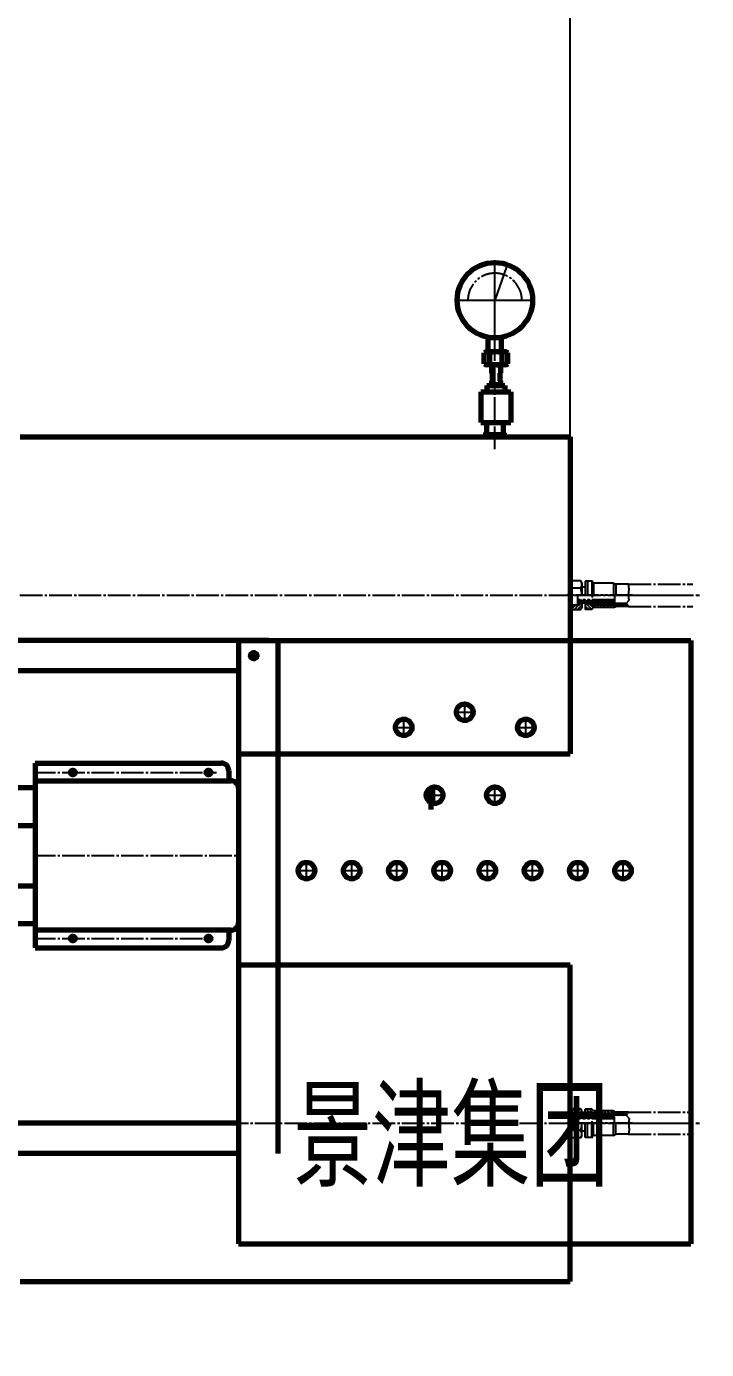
# Model space of a CAD drawing. Header units: millimetres. Extents: x -11880 to 11880, y -8400 to 8400.
# Drawn here: x 2051 to 2953, y 2077 to 3831 of the extents above; entities that cross this region are included whole.
import ezdxf

# ---------------------------------------------------------------- set-up
doc = ezdxf.new("R2010")
doc.units = ezdxf.units.MM
doc.linetypes.add('EB_DASHDOT', pattern=[39, 30, -3, 3, -3])
doc.linetypes.add('EB_DASHDOTDOT', pattern=[45, 30, -3, 3, -3, 3, -3])
for name, color, linetype, lineweight in [('CAXA0', 7, 'Continuous', 70), ('CAXA1', 1, 'EB_DASHDOT', 25), ('CAXA3', 7, 'Continuous', 25), ('CAXA4', 3, 'Continuous', 25), ('CAXA5', 4, 'Continuous', 25)]:
    doc.layers.add(name, color=color, linetype=linetype, lineweight=lineweight)
doc.styles.add('标准', font='', dxfattribs={"width": 0.667})
doc.styles.get('标准').set_extended_font_data('FangSong_GB2312')
doc.dimstyles.new('标准', dxfattribs={"dimscale": 40, "dimtxt": 3.5, "dimasz": 3, "dimexe": 2, "dimexo": 0, "dimtad": 1, "dimdec": 1, "dimzin": 12, "dimdsep": 46, "dimtxsty": '标准', "dimcen": 0, "dimdle": 4, "dimaunit": 1, "dimazin": 2, "dimtfac": 1, "dimtdec": 3, "dimtmove": 0, "dimatfit": 3, "dimfxl": 1, "dimtolj": 1, "dimtzin": 0, "dimarcsym": 0})

# ---------------------------------------------------------------- blocks, each defined once
blk = doc.blocks.new('*D304')
at = {"layer": 'CAXA4', "linetype": 'Continuous', "lineweight": 25}
for points in [[(-9267.6, -1944.8), (-9147.6, -1959.8), (-9147.6, -1929.8)], [(3862.4, -1944.8), (3742.4, -1959.8), (3742.4, -1929.8)]]:
    blk.add_hatch(color=0, dxfattribs=at).paths.add_polyline_path(points, flags=0)
at = {"layer": 'CAXA4', "color": 0, "linetype": 'Continuous', "lineweight": 25}
for p, q in [((-9267.6, 2376.7), (-9267.6, -2024.8)), ((3862.4, 1536.7), (3862.4, -2024.8)), ((-9267.6, -1944.8), (3862.4, -1944.8))]:
    blk.add_line(p, q, dxfattribs=at)
at = {"layer": 'CAXA4', "color": 0, "linetype": 'Continuous', "lineweight": 25, "insert": (-2890.5, -1728), "char_height": 140, "attachment_point": 1, "style": '标准'}
blk.add_mtext('\\fFangSong_GB2312|b0|i0|p34;13130', dxfattribs=at)
blk = doc.blocks.new('CAXBLOCK350')
at = {"layer": 'CAXA0', "color": 0, "linetype": 'Continuous', "lineweight": 25}
for p, q in [((2796.5, 2388), (2792.4, 2392.1)), ((2800.2, 2388.6), (2793.4, 2395.3)), ((2802.5, 2390.5), (2797.7, 2395.3)), ((2806.8, 2390.5), (2804.4, 2392.9)), ((2807.6, 2389.6), (2806.9, 2390.3)), ((2811.5, 2390), (2808.6, 2392.9)), ((2816.1, 2389.6), (2812.8, 2392.9)), ((2820.3, 2389.6), (2817.1, 2392.9)), ((2824.6, 2389.6), (2821.3, 2392.9)), ((2828.8, 2389.6), (2825.6, 2392.9)), ((2833.1, 2389.6), (2830, 2392.6)), ((2837.3, 2389.6), (2835.7, 2391.3)), ((2841.5, 2389.6), (2839.9, 2391.3)), ((2845.8, 2389.6), (2844.2, 2391.3)), ((2849.1, 2390.6), (2848.4, 2391.3))]:
    blk.add_line(p, q, dxfattribs=at)
blk = doc.blocks.new('CAXBLOCK351')
at = {"layer": 'CAXA0', "color": 0, "linetype": 'Continuous', "lineweight": 25}
for p, q in [((2801.3, 2387.5), (2800.7, 2388)), ((2802.7, 2387.5), (2802.2, 2388)), ((2804.1, 2387.5), (2803.6, 2388)), ((2805.5, 2387.5), (2805, 2388)), ((2806.9, 2387.5), (2806.4, 2388)), ((2809, 2386.8), (2807.8, 2388)), ((2809.9, 2387.3), (2809.2, 2388)), ((2811.2, 2387.5), (2810.6, 2388)), ((2812.6, 2387.5), (2812.1, 2388)), ((2814, 2387.5), (2813.5, 2388)), ((2815.8, 2387.1), (2814.9, 2388)), ((2816.8, 2387.5), (2816.3, 2388)), ((2818.3, 2387.5), (2817.7, 2388)), ((2819.7, 2387.5), (2819.1, 2388)), ((2821.7, 2386.8), (2820.5, 2388)), ((2822.5, 2387.5), (2822, 2388)), ((2823.9, 2387.5), (2823.4, 2388)), ((2825.3, 2387.5), (2824.8, 2388)), ((2826.8, 2387.4), (2826.2, 2388)), ((2828.2, 2387.4), (2827.6, 2388)), ((2829.6, 2387.4), (2829, 2388)), ((2831, 2387.4), (2830.4, 2388)), ((2832.4, 2387.4), (2831.9, 2388)), ((2833.9, 2387.4), (2833.3, 2388)), ((2835.3, 2387.4), (2834.7, 2388)), ((2836.7, 2387.4), (2836.1, 2388)), ((2838.1, 2387.4), (2837.5, 2388)), ((2839.5, 2387.4), (2838.9, 2388)), ((2841, 2387.4), (2840.3, 2388)), ((2842.4, 2387.4), (2841.8, 2388)), ((2843.8, 2387.4), (2843.2, 2388)), ((2845.2, 2387.4), (2844.6, 2388)), ((2846.6, 2387.4), (2846, 2388))]:
    blk.add_line(p, q, dxfattribs=at)
blk = doc.blocks.new('CAXBLOCK352')
at = {"layer": 'CAXA0', "color": 0, "linetype": 'Continuous', "lineweight": 25}
for p, q in [((2800.4, 2387.5), (2801, 2388)), ((2801.8, 2387.5), (2802.4, 2388)), ((2803.2, 2387.5), (2803.8, 2388)), ((2804.7, 2387.5), (2805.2, 2388)), ((2806.1, 2387.5), (2806.6, 2388)), ((2807.5, 2387.5), (2808, 2388)), ((2808.3, 2386.9), (2809.4, 2388)), ((2810.3, 2387.5), (2810.9, 2388)), ((2811.7, 2387.5), (2812.3, 2388)), ((2813.1, 2387.5), (2813.7, 2388)), ((2814.3, 2387.2), (2815.1, 2388)), ((2815.2, 2386.6), (2816.5, 2388)), ((2817.4, 2387.5), (2817.9, 2388)), ((2818.8, 2387.5), (2819.3, 2388)), ((2820.2, 2387.5), (2820.8, 2388)), ((2821.1, 2386.9), (2822.2, 2388)), ((2823, 2387.5), (2823.6, 2388)), ((2824.4, 2387.5), (2825, 2388)), ((2825.9, 2387.5), (2826.4, 2388)), ((2827.3, 2387.4), (2827.8, 2388)), ((2828.7, 2387.4), (2829.2, 2388)), ((2830.1, 2387.4), (2830.7, 2388)), ((2831.5, 2387.4), (2832.1, 2388)), ((2832.9, 2387.4), (2833.5, 2388)), ((2834.3, 2387.4), (2834.9, 2388)), ((2835.7, 2387.4), (2836.3, 2388)), ((2837.1, 2387.4), (2837.7, 2388)), ((2838.5, 2387.4), (2839.1, 2388)), ((2839.9, 2387.4), (2840.6, 2388)), ((2841.3, 2387.4), (2842, 2388)), ((2842.8, 2387.4), (2843.4, 2388)), ((2844.2, 2387.4), (2844.8, 2388)), ((2845.6, 2387.4), (2846.2, 2388))]:
    blk.add_line(p, q, dxfattribs=at)
blk = doc.blocks.new('CAXBLOCK353')
at = {"layer": 'CAXA0', "color": 0, "linetype": 'Continuous', "lineweight": 25}
for p, q in [((2801.3, 2388.8), (2800.7, 2389.4)), ((2802.8, 2388.8), (2801.9, 2389.6)), ((2804.2, 2388.8), (2803.4, 2389.6)), ((2805.6, 2388.8), (2804.8, 2389.6)), ((2807, 2388.8), (2806.2, 2389.6)), ((2808.4, 2388.8), (2807.6, 2389.6)), ((2809.8, 2388.8), (2809, 2389.6)), ((2811.2, 2388.8), (2810.4, 2389.7)), ((2812.7, 2388.8), (2811.5, 2390)), ((2814.1, 2388.8), (2812.7, 2390.2)), ((2815.5, 2388.8), (2814.7, 2389.6)), ((2816.9, 2388.8), (2816.1, 2389.6)), ((2818.3, 2388.8), (2817.2, 2389.9)), ((2819.7, 2388.8), (2818.4, 2390.2)), ((2821.1, 2388.8), (2820.3, 2389.6)), ((2822.6, 2388.8), (2821.7, 2389.6)), ((2824, 2388.8), (2823.2, 2389.6)), ((2825.4, 2388.8), (2824.6, 2389.6)), ((2826.8, 2388.8), (2826, 2389.6)), ((2828.2, 2388.8), (2827.4, 2389.6)), ((2829.6, 2388.8), (2828.8, 2389.6)), ((2831, 2388.8), (2830.2, 2389.6)), ((2832.5, 2388.8), (2831.6, 2389.6)), ((2833.9, 2388.8), (2833.1, 2389.6)), ((2835.3, 2388.8), (2834.5, 2389.6)), ((2836.7, 2388.8), (2835.9, 2389.6)), ((2838.1, 2388.8), (2837.3, 2389.6)), ((2839.5, 2388.8), (2838.7, 2389.6)), ((2840.9, 2388.8), (2840.1, 2389.6)), ((2842.4, 2388.8), (2841.5, 2389.6)), ((2843.8, 2388.8), (2843, 2389.6)), ((2845.2, 2388.8), (2844.4, 2389.6)), ((2846.6, 2388.8), (2845.8, 2389.6)), ((2847.9, 2389), (2847.2, 2389.6))]:
    blk.add_line(p, q, dxfattribs=at)
blk = doc.blocks.new('CAXBLOCK354')
at = {"layer": 'CAXA0', "color": 0, "linetype": 'Continuous', "lineweight": 25}
for p, q in [((2800.4, 2388.8), (2801.2, 2389.6)), ((2801.8, 2388.8), (2802.6, 2389.6)), ((2803.2, 2388.8), (2804, 2389.6)), ((2804.6, 2388.8), (2805.4, 2389.6)), ((2806, 2388.8), (2806.8, 2389.6)), ((2807.4, 2388.8), (2808.2, 2389.6)), ((2808.8, 2388.8), (2809.7, 2389.6)), ((2810.3, 2388.8), (2811.4, 2390)), ((2811.7, 2388.8), (2812.9, 2390.1)), ((2813.1, 2388.8), (2813.9, 2389.7)), ((2814.5, 2388.8), (2815.3, 2389.6)), ((2815.9, 2388.8), (2816.9, 2389.8)), ((2817.3, 2388.8), (2818.8, 2390.3)), ((2818.7, 2388.8), (2819.7, 2389.8)), ((2820.2, 2388.8), (2821, 2389.6)), ((2821.6, 2388.8), (2822.4, 2389.6)), ((2823, 2388.8), (2823.8, 2389.6)), ((2824.4, 2388.8), (2825.2, 2389.6)), ((2825.8, 2388.8), (2826.6, 2389.6)), ((2827.2, 2388.8), (2828, 2389.6)), ((2828.6, 2388.8), (2829.5, 2389.6)), ((2830.1, 2388.8), (2830.9, 2389.6)), ((2831.5, 2388.8), (2832.3, 2389.6)), ((2832.9, 2388.8), (2833.7, 2389.6)), ((2834.3, 2388.8), (2835.1, 2389.6)), ((2835.7, 2388.8), (2836.5, 2389.6)), ((2837.1, 2388.8), (2837.9, 2389.6)), ((2838.5, 2388.8), (2839.4, 2389.6)), ((2840, 2388.8), (2840.8, 2389.6)), ((2841.4, 2388.8), (2842.2, 2389.6)), ((2842.8, 2388.8), (2843.6, 2389.6)), ((2844.2, 2388.8), (2845, 2389.6)), ((2845.6, 2388.8), (2846.4, 2389.6)), ((2847, 2388.8), (2847.8, 2389.6))]:
    blk.add_line(p, q, dxfattribs=at)
blk = doc.blocks.new('CAXBLOCK355')
at = {"layer": 'CAXA0', "color": 0, "linetype": 'Continuous', "lineweight": 25}
for p, q in [((2787.9, 2382.4), (2782.6, 2387.7)), ((2790.8, 2382.4), (2786, 2387.2)), ((2793.6, 2382.4), (2788.8, 2387.2)), ((2796.4, 2382.4), (2791.6, 2387.2)), ((2799.3, 2382.4), (2794.2, 2387.5)), ((2802.1, 2382.4), (2797, 2387.5)), ((2804.9, 2382.4), (2799.9, 2387.5)), ((2807.7, 2382.4), (2802.7, 2387.5)), ((2810.6, 2382.4), (2805.5, 2387.5)), ((2813.4, 2382.4), (2809, 2386.8)), ((2816.2, 2382.4), (2811.2, 2387.5)), ((2819.1, 2382.4), (2814, 2387.5)), ((2821.9, 2382.4), (2816.8, 2387.5)), ((2824.7, 2382.4), (2819.7, 2387.5)), ((2827.5, 2382.4), (2822.5, 2387.5)), ((2830.4, 2382.4), (2825.3, 2387.5)), ((2831.1, 2384.5), (2828.3, 2387.4)), ((2785.1, 2382.4), (2782.1, 2385.4)), ((2782.3, 2382.4), (2782.1, 2382.6))]:
    blk.add_line(p, q, dxfattribs=at)
blk = doc.blocks.new('CAXBLOCK356')
at = {"layer": 'CAXA0', "color": 0, "linetype": 'Continuous', "lineweight": 25}
for p, q in [((2794.8, 2387.5), (2795.3, 2388)), ((2799, 2387.5), (2799.5, 2388))]:
    blk.add_line(p, q, dxfattribs=at)
blk = doc.blocks.new('CAXBLOCK357')
at = {"layer": 'CAXA0', "color": 0, "linetype": 'Continuous', "lineweight": 25}
for p, q in [((2772.5, 2390.7), (2777.8, 2395.9)), ((2775.9, 2389.9), (2782, 2395.9)), ((2780.2, 2389.9), (2786.2, 2395.9)), ((2784.1, 2389.6), (2787.7, 2393.2)), ((2786, 2387.2), (2787.8, 2389))]:
    blk.add_line(p, q, dxfattribs=at)
blk = doc.blocks.new('CAXBLOCK349', base_point=(2782.1, 2376.6))
at = {"layer": 'CAXA0', "linetype": 'EB_DASHDOTDOT', "lineweight": 25}
for p, q in [((2772.4, 2393.1), (2774, 2395.9)), ((2772.4, 2360.2), (2772.4, 2393.1)), ((2773.9, 2388.8), (2772.4, 2390.8)), ((2784, 2389.9), (2772.9, 2389.9)), ((2773.9, 2388.8), (2773.9, 2376.6)), ((2786.2, 2395.9), (2774, 2395.9)), ((2784.7, 2387.7), (2782.1, 2387.7)), ((2784, 2389.9), (2784.7, 2388.5)), ((2784, 2389.9), (2784, 2387.7)), ((2784.7, 2387.2), (2784.7, 2388.5)), ((2792.4, 2387.2), (2784.7, 2387.2)), ((2787.8, 2393.1), (2786.2, 2395.9)), ((2787.8, 2387.2), (2787.8, 2393.1)), ((2792.4, 2387.4), (2792.4, 2395.3)), ((2800.9, 2395.3), (2792.4, 2395.3)), ((2847.1, 2388), (2792.4, 2388)), ((2800.2, 2387.5), (2792.4, 2387.5)), ((2792.4, 2387.5), (2792.4, 2387.2)), ((2806.9, 2390.5), (2800.2, 2390.5)), ((2800.2, 2387.5), (2800.2, 2390.5)), ((2800.2, 2388.8), (2800.9, 2389.6)), ((2847.8, 2388.8), (2800.2, 2388.8)), ((2807.6, 2387.5), (2800.2, 2387.5)), ((2803.2, 2392.9), (2800.9, 2395.3)), ((2806.9, 2389.6), (2800.9, 2389.6)), ((2829.6, 2392.9), (2803.2, 2392.9)), ((2806.9, 2389.6), (2806.9, 2390.5)), ((2810.2, 2389.6), (2806.9, 2389.6)), ((2808.6, 2386.6), (2807.6, 2387.5)), ((2810.2, 2387.5), (2808.6, 2386.6)), ((2812.5, 2390.3), (2810.2, 2389.6)), ((2814, 2387.5), (2810.2, 2387.5)), ((2814, 2389.6), (2812.5, 2390.3)), ((2816.4, 2389.6), (2814, 2389.6)), ((2815.1, 2386.6), (2814, 2387.5)), ((2816.4, 2387.5), (2815.1, 2386.6)), ((2818.7, 2390.3), (2816.4, 2389.6)), ((2820.2, 2387.5), (2816.4, 2387.5)), ((2820.2, 2389.6), (2818.7, 2390.3)), ((2848.4, 2389.6), (2820.2, 2389.6)), ((2821.4, 2386.6), (2820.2, 2387.5)), ((2822.5, 2387.5), (2821.4, 2386.6)), ((2846.6, 2387.4), (2822.5, 2387.5)), ((2831.1, 2385.7), (2828.1, 2387.5)), ((2829.6, 2392.9), (2832.7, 2391.3)), ((2849.7, 2391.3), (2832.7, 2391.3)), ((2849.7, 2391.3), (2846.6, 2387.4)), ((2846.6, 2387.4), (2850.6, 2383.1)), ((2831.1, 2382.4), (2782.1, 2382.4)), ((2787.8, 2360.2), (2787.8, 2376.6)), ((2792.4, 2357.9), (2792.4, 2376.6)), ((2800.9, 2357.9), (2800.9, 2376.6)), ((2803.2, 2360.4), (2803.2, 2376.6)), ((2829.6, 2360.4), (2829.6, 2376.6)), ((2831.1, 2376.6), (2831.1, 2385.7)), ((2832.7, 2362), (2832.7, 2376.6)), ((2850.6, 2383.1), (2849.7, 2376.6)), ((2849.7, 2376.6), (2850.6, 2368.5)), ((2850.6, 2368.5), (2849.7, 2362)), ((2772.4, 2360.2), (2774, 2357.3)), ((2786.2, 2367), (2774, 2367)), ((2786.2, 2357.3), (2774, 2357.3)), ((2787.8, 2360.2), (2786.2, 2357.3)), ((2792.4, 2366), (2787.8, 2366)), ((2800.9, 2357.9), (2792.4, 2357.9)), ((2803.2, 2360.4), (2800.9, 2357.9)), ((2829.6, 2360.4), (2803.2, 2360.4)), ((2829.6, 2360.4), (2832.7, 2362)), ((2849.7, 2362), (2832.7, 2362))]:
    blk.add_line(p, q, dxfattribs=at)
for centre, radius, start, end in [((2801.3, 2376.6), 28.9, 180, 199.4712), ((2758.9, 2376.6), 28.9, 340.5288, 360), ((2780.2, 2362.2), 7.85, 142.1211, 217.8789), ((2780, 2362.2), 7.85, 322.1211, 37.8789)]:
    blk.add_arc(centre, radius, start, end, dxfattribs=at)
at = {"layer": 'CAXA1', "color": 7, "linetype": 'EB_DASHDOTDOT', "lineweight": 25}
blk.add_line((2782.1, 2376.6), (2782.1, 2387.7), dxfattribs=at)
at = {"layer": 'CAXA1', "linetype": 'EB_DASHDOTDOT', "lineweight": 25}
for p, q in [((2854.9, 2376.6), (2766.9, 2376.6)), ((2801.7, 2356.9), (2801.7, 2379.6))]:
    blk.add_line(p, q, dxfattribs=at)
at = {"layer": 'CAXA5'}
for name in ['CAXBLOCK357', 'CAXBLOCK355']:
    blk.add_blockref(name, (0, 0), dxfattribs=at)
at = {"layer": 'CAXA5', "linetype": 'EB_DASHDOTDOT', "lineweight": 25}
for name in ['CAXBLOCK350', 'CAXBLOCK356', 'CAXBLOCK354', 'CAXBLOCK352', 'CAXBLOCK353', 'CAXBLOCK351']:
    blk.add_blockref(name, (0, 0), dxfattribs=at)
blk = doc.blocks.new('CAXBLOCK358', base_point=(2660.5, 3288.2))
at = {"layer": 'CAXA0', "color": 0, "linetype": 'Continuous', "lineweight": 25}
for p, q in [((2659.7, 3286.7), (2657.4, 3288.9)), ((2663.6, 3286.9), (2660.9, 3289.7))]:
    blk.add_line(p, q, dxfattribs=at)
blk = doc.blocks.new('CAXBLOCK359', base_point=(2684.3, 3288.2))
at = {"layer": 'CAXA0', "color": 0, "linetype": 'Continuous', "lineweight": 25}
for p, q in [((2685.1, 3286.7), (2682.1, 3289.7)), ((2687.4, 3288.6), (2686.4, 3289.7))]:
    blk.add_line(p, q, dxfattribs=at)
blk = doc.blocks.new('CAXBLOCK360', base_point=(2688, 3512.3))
at = {"layer": 'CAXA0', "linetype": 'Continuous', "lineweight": 25}
blk.add_hatch(color=0, dxfattribs=at).paths.add_polyline_path([(2688, 3512.3), (2685.2, 3499.1), (2682, 3500.3)], flags=0)
at = {"layer": 'CAXA0', "color": 0, "linetype": 'Continuous', "lineweight": 25}
blk.add_line((2688, 3512.3), (2672.4, 3467.9), dxfattribs=at)
blk = doc.blocks.new('CAXBLOCK362')
at = {"layer": 'CAXA0', "color": 0, "linetype": 'Continuous', "lineweight": 25}
for p, q in [((2796.9, 3058), (2792.4, 3062.4)), ((2792.6, 3058), (2792.4, 3058.2)), ((2801, 3058.1), (2793.8, 3065.3)), ((2800.2, 3063.2), (2798, 3065.3)), ((2803.1, 3060.3), (2800.5, 3062.8)), ((2807.1, 3060.4), (2804.7, 3062.8)), ((2811.4, 3060.4), (2808.1, 3063.7)), ((2815.6, 3060.4), (2812.9, 3063.2)), ((2819.9, 3060.4), (2816.7, 3063.6)), ((2824.1, 3060.4), (2820.9, 3063.7)), ((2828.4, 3060.4), (2825.1, 3063.7)), ((2831.6, 3061.5), (2829.4, 3063.7)), ((2835.2, 3062), (2833.6, 3063.7)), ((2839.5, 3062), (2837.8, 3063.7)), ((2843.7, 3062), (2842.1, 3063.7)), ((2848, 3062), (2846.3, 3063.7))]:
    blk.add_line(p, q, dxfattribs=at)
blk = doc.blocks.new('CAXBLOCK363')
at = {"layer": 'CAXA0', "color": 0, "linetype": 'Continuous', "lineweight": 25}
for p, q in [((2800.9, 3065.3), (2800.3, 3065.8)), ((2802.3, 3065.3), (2801.7, 3065.8)), ((2803.7, 3065.3), (2803.1, 3065.8)), ((2805.1, 3065.3), (2804.6, 3065.8)), ((2806.5, 3065.3), (2806, 3065.8)), ((2807.9, 3065.3), (2807.4, 3065.8)), ((2809.3, 3065.3), (2808.3, 3066.4)), ((2810.8, 3065.3), (2810.2, 3065.8)), ((2812.2, 3065.3), (2811.6, 3065.8)), ((2813.6, 3065.3), (2813, 3065.8)), ((2815, 3065.3), (2814.3, 3066)), ((2816.4, 3065.3), (2815.1, 3066.6)), ((2817.8, 3065.3), (2817.3, 3065.8)), ((2819.2, 3065.3), (2818.7, 3065.8)), ((2820.7, 3065.3), (2820.1, 3065.8)), ((2822.1, 3065.3), (2821, 3066.4)), ((2823.5, 3065.3), (2822.9, 3065.8)), ((2824.9, 3065.3), (2824.4, 3065.8)), ((2826.3, 3065.3), (2825.8, 3065.9)), ((2827.7, 3065.3), (2827.2, 3065.9)), ((2829.1, 3065.3), (2828.6, 3065.9)), ((2830.6, 3065.3), (2830, 3065.9)), ((2832, 3065.3), (2831.4, 3065.9)), ((2833.4, 3065.3), (2832.8, 3065.9)), ((2834.8, 3065.3), (2834.2, 3065.9)), ((2836.2, 3065.3), (2835.6, 3065.9)), ((2837.6, 3065.3), (2837, 3065.9)), ((2839, 3065.3), (2838.4, 3065.9)), ((2840.5, 3065.3), (2839.8, 3065.9)), ((2841.9, 3065.3), (2841.2, 3065.9)), ((2843.3, 3065.3), (2842.7, 3065.9)), ((2844.7, 3065.3), (2844.1, 3065.9)), ((2846.1, 3065.3), (2845.5, 3065.9))]:
    blk.add_line(p, q, dxfattribs=at)
blk = doc.blocks.new('CAXBLOCK364')
at = {"layer": 'CAXA0', "color": 0, "linetype": 'Continuous', "lineweight": 25}
for p, q in [((2800.8, 3065.3), (2801.4, 3065.8)), ((2802.3, 3065.3), (2802.8, 3065.8)), ((2803.7, 3065.3), (2804.2, 3065.8)), ((2805.1, 3065.3), (2805.6, 3065.8)), ((2806.5, 3065.3), (2807, 3065.8)), ((2807.9, 3065.3), (2809.1, 3066.5)), ((2809.3, 3065.3), (2810, 3066)), ((2810.7, 3065.3), (2811.3, 3065.8)), ((2812.2, 3065.3), (2812.7, 3065.8)), ((2813.6, 3065.3), (2814.4, 3066.1)), ((2815, 3065.3), (2815.9, 3066.2)), ((2816.4, 3065.3), (2816.9, 3065.8)), ((2817.8, 3065.3), (2818.4, 3065.8)), ((2819.2, 3065.3), (2819.8, 3065.8)), ((2820.6, 3065.3), (2821.8, 3066.4)), ((2822.1, 3065.3), (2822.6, 3065.8)), ((2823.5, 3065.3), (2824, 3065.8)), ((2824.9, 3065.3), (2825.4, 3065.9)), ((2826.3, 3065.3), (2826.9, 3065.9)), ((2827.7, 3065.3), (2828.3, 3065.9)), ((2829.1, 3065.3), (2829.7, 3065.9)), ((2830.5, 3065.3), (2831.1, 3065.9)), ((2832, 3065.3), (2832.5, 3065.9)), ((2833.4, 3065.3), (2834, 3065.9)), ((2834.8, 3065.3), (2835.4, 3065.9)), ((2836.2, 3065.3), (2836.8, 3065.9)), ((2837.6, 3065.3), (2838.2, 3065.9)), ((2839, 3065.3), (2839.6, 3065.9)), ((2840.4, 3065.3), (2841.1, 3065.9)), ((2841.9, 3065.3), (2842.5, 3065.9)), ((2843.3, 3065.3), (2843.9, 3065.9)), ((2844.7, 3065.3), (2845.3, 3065.9)), ((2846.1, 3065.3), (2846.6, 3065.9))]:
    blk.add_line(p, q, dxfattribs=at)
blk = doc.blocks.new('CAXBLOCK365')
at = {"layer": 'CAXA0', "color": 0, "linetype": 'Continuous', "lineweight": 25}
for p, q in [((2801.1, 3063.7), (2800.3, 3064.5)), ((2802.5, 3063.7), (2801.7, 3064.5)), ((2803.9, 3063.7), (2803.1, 3064.5)), ((2805.3, 3063.7), (2804.5, 3064.5)), ((2806.7, 3063.7), (2805.9, 3064.5)), ((2808.1, 3063.7), (2807.3, 3064.5)), ((2809.6, 3063.7), (2808.7, 3064.5)), ((2811.3, 3063.4), (2810.2, 3064.5)), ((2812.9, 3063.2), (2811.6, 3064.5)), ((2813.9, 3063.6), (2813, 3064.5)), ((2815.2, 3063.7), (2814.4, 3064.5)), ((2816.7, 3063.6), (2815.8, 3064.5)), ((2818.7, 3063), (2817.2, 3064.5)), ((2819.7, 3063.4), (2818.6, 3064.5)), ((2820.9, 3063.7), (2820.1, 3064.5)), ((2822.3, 3063.7), (2821.5, 3064.5)), ((2823.7, 3063.7), (2822.9, 3064.5)), ((2825.1, 3063.7), (2824.3, 3064.5)), ((2826.5, 3063.7), (2825.7, 3064.5)), ((2827.9, 3063.7), (2827.1, 3064.5)), ((2829.4, 3063.7), (2828.5, 3064.5)), ((2830.8, 3063.7), (2830, 3064.5)), ((2832.2, 3063.7), (2831.4, 3064.5)), ((2833.6, 3063.7), (2832.8, 3064.5)), ((2835, 3063.7), (2834.2, 3064.5)), ((2836.4, 3063.7), (2835.6, 3064.5)), ((2837.8, 3063.7), (2837, 3064.5)), ((2839.3, 3063.7), (2838.4, 3064.5)), ((2840.7, 3063.7), (2839.9, 3064.5)), ((2842.1, 3063.7), (2841.3, 3064.5)), ((2843.5, 3063.7), (2842.7, 3064.5)), ((2844.9, 3063.7), (2844.1, 3064.5)), ((2846.3, 3063.7), (2845.5, 3064.5)), ((2847.7, 3063.7), (2846.9, 3064.5))]:
    blk.add_line(p, q, dxfattribs=at)
blk = doc.blocks.new('CAXBLOCK366')
at = {"layer": 'CAXA0', "color": 0, "linetype": 'Continuous', "lineweight": 25}
for p, q in [((2800.8, 3063.8), (2801.4, 3064.5)), ((2802, 3063.7), (2802.9, 3064.5)), ((2803.5, 3063.7), (2804.3, 3064.5)), ((2804.9, 3063.7), (2805.7, 3064.5)), ((2806.3, 3063.7), (2807.1, 3064.5)), ((2807.7, 3063.7), (2808.5, 3064.5)), ((2809.1, 3063.7), (2809.9, 3064.5)), ((2810.5, 3063.6), (2811.3, 3064.5)), ((2811.6, 3063.3), (2812.8, 3064.5)), ((2812.9, 3063.2), (2814.2, 3064.5)), ((2814.8, 3063.7), (2815.6, 3064.5)), ((2816.2, 3063.7), (2817, 3064.5)), ((2817.3, 3063.4), (2818.4, 3064.5)), ((2818.4, 3063.1), (2819.8, 3064.5)), ((2820.4, 3063.7), (2821.2, 3064.5)), ((2821.8, 3063.7), (2822.7, 3064.5)), ((2823.3, 3063.7), (2824.1, 3064.5)), ((2824.7, 3063.7), (2825.5, 3064.5)), ((2826.1, 3063.7), (2826.9, 3064.5)), ((2827.5, 3063.7), (2828.3, 3064.5)), ((2828.9, 3063.7), (2829.7, 3064.5)), ((2830.3, 3063.7), (2831.1, 3064.5)), ((2831.7, 3063.7), (2832.6, 3064.5)), ((2833.2, 3063.7), (2834, 3064.5)), ((2834.6, 3063.7), (2835.4, 3064.5)), ((2836, 3063.7), (2836.8, 3064.5)), ((2837.4, 3063.7), (2838.2, 3064.5)), ((2838.8, 3063.7), (2839.6, 3064.5)), ((2840.2, 3063.7), (2841, 3064.5)), ((2841.6, 3063.7), (2842.5, 3064.5)), ((2843.1, 3063.7), (2843.9, 3064.5)), ((2844.5, 3063.7), (2845.3, 3064.5)), ((2845.9, 3063.7), (2846.7, 3064.5)), ((2847.3, 3063.7), (2847.9, 3064.3))]:
    blk.add_line(p, q, dxfattribs=at)
blk = doc.blocks.new('CAXBLOCK367')
at = {"layer": 'CAXA0', "color": 0, "linetype": 'Continuous', "lineweight": 25}
for p, q in [((2788.8, 3066.1), (2784, 3070.9)), ((2791.6, 3066.1), (2786.8, 3070.9)), ((2794.7, 3065.8), (2789.6, 3070.9)), ((2797.5, 3065.8), (2792.4, 3070.9)), ((2800.3, 3065.8), (2795.3, 3070.9)), ((2803.1, 3065.8), (2798.1, 3070.9)), ((2806, 3065.8), (2800.9, 3070.9)), ((2808.3, 3066.4), (2803.8, 3070.9)), ((2811.6, 3065.8), (2806.6, 3070.9)), ((2814.3, 3066), (2809.4, 3070.9)), ((2817.3, 3065.8), (2812.2, 3070.9)), ((2820.1, 3065.8), (2815.1, 3070.9)), ((2822.9, 3065.8), (2817.9, 3070.9)), ((2825.8, 3065.9), (2820.7, 3070.9)), ((2828.4, 3066), (2823.6, 3070.9)), ((2830.2, 3067.1), (2826.4, 3070.9)), ((2831.1, 3069), (2829.2, 3070.9)), ((2785.9, 3066.1), (2782.1, 3069.9)), ((2783.6, 3065.6), (2782.1, 3067.1))]:
    blk.add_line(p, q, dxfattribs=at)
blk = doc.blocks.new('CAXBLOCK368')
at = {"layer": 'CAXA0', "color": 0, "linetype": 'Continuous', "lineweight": 25}
for p, q in [((2793.8, 3065.3), (2794.3, 3065.8)), ((2798, 3065.3), (2798.6, 3065.8))]:
    blk.add_line(p, q, dxfattribs=at)
blk = doc.blocks.new('CAXBLOCK369')
at = {"layer": 'CAXA0', "color": 0, "linetype": 'Continuous', "lineweight": 25}
for p, q in [((2772.4, 3060.9), (2775, 3063.5)), ((2773.7, 3058), (2779.2, 3063.5)), ((2777.4, 3057.4), (2783.4, 3063.5)), ((2781.6, 3057.4), (2787.8, 3063.6)), ((2784.6, 3064.7), (2786.1, 3066.1)), ((2785.9, 3057.4), (2786.6, 3058.1))]:
    blk.add_line(p, q, dxfattribs=at)
blk = doc.blocks.new('CAXBLOCK361', base_point=(2782.1, 3076.7))
at = {"layer": 'CAXA0', "linetype": 'EB_DASHDOTDOT', "lineweight": 25}
for p, q in [((2772.4, 3093.1), (2774, 3096)), ((2772.4, 3093.1), (2772.4, 3060.3)), ((2786.2, 3096), (2774, 3096)), ((2787.8, 3093.1), (2786.2, 3096)), ((2787.8, 3093.1), (2787.8, 3076.7)), ((2792.4, 3095.4), (2792.4, 3076.7)), ((2800.9, 3095.4), (2792.4, 3095.4)), ((2803.2, 3092.9), (2800.9, 3095.4)), ((2800.9, 3095.4), (2800.9, 3076.7)), ((2803.2, 3092.9), (2803.2, 3076.7)), ((2829.6, 3092.9), (2803.2, 3092.9)), ((2829.6, 3092.9), (2832.7, 3091.3)), ((2829.6, 3092.9), (2829.6, 3076.7)), ((2832.7, 3091.3), (2832.7, 3076.7)), ((2849.7, 3091.3), (2832.7, 3091.3)), ((2850.6, 3084.8), (2849.7, 3091.3)), ((2773.9, 3064.5), (2773.9, 3076.7)), ((2786.2, 3086.3), (2774, 3086.3)), ((2831.1, 3070.9), (2782.1, 3070.9)), ((2792.4, 3087.3), (2787.8, 3087.3)), ((2831.1, 3076.7), (2831.1, 3067.6)), ((2846.6, 3065.9), (2850.6, 3070.2)), ((2849.7, 3076.7), (2850.6, 3084.8)), ((2850.6, 3070.2), (2849.7, 3076.7)), ((2773.9, 3064.5), (2772.4, 3062.5)), ((2772.4, 3060.3), (2774, 3057.4)), ((2784, 3063.5), (2772.9, 3063.5)), ((2786.2, 3057.4), (2774, 3057.4)), ((2784.7, 3065.6), (2782.1, 3065.6)), ((2784, 3063.5), (2784, 3065.6)), ((2784, 3063.5), (2784.7, 3064.8)), ((2792.4, 3066.1), (2784.7, 3066.1)), ((2784.7, 3066.1), (2784.7, 3064.8)), ((2787.8, 3060.3), (2786.2, 3057.4)), ((2787.8, 3066.1), (2787.8, 3060.3)), ((2792.4, 3065.8), (2792.4, 3066.1)), ((2792.4, 3065.9), (2792.4, 3058)), ((2800.2, 3065.8), (2792.4, 3065.8)), ((2847.1, 3065.3), (2792.4, 3065.3)), ((2800.9, 3058), (2792.4, 3058)), ((2807.6, 3065.8), (2800.2, 3065.8)), ((2800.2, 3065.8), (2800.2, 3062.8)), ((2847.8, 3064.5), (2800.2, 3064.5)), ((2800.2, 3064.5), (2800.9, 3063.7)), ((2806.9, 3062.8), (2800.2, 3062.8)), ((2806.9, 3063.7), (2800.9, 3063.7)), ((2803.2, 3060.4), (2800.9, 3058)), ((2829.6, 3060.4), (2803.2, 3060.4)), ((2810.2, 3063.7), (2806.9, 3063.7)), ((2806.9, 3063.7), (2806.9, 3062.8)), ((2808.6, 3066.7), (2807.6, 3065.8)), ((2810.2, 3065.8), (2808.6, 3066.7)), ((2814, 3065.8), (2810.2, 3065.8)), ((2812.5, 3063), (2810.2, 3063.7)), ((2814, 3063.7), (2812.5, 3063)), ((2815.1, 3066.7), (2814, 3065.8)), ((2816.4, 3063.7), (2814, 3063.7)), ((2816.4, 3065.8), (2815.1, 3066.7)), ((2820.2, 3065.8), (2816.4, 3065.8)), ((2818.7, 3063), (2816.4, 3063.7)), ((2820.2, 3063.7), (2818.7, 3063)), ((2821.4, 3066.7), (2820.2, 3065.8)), ((2848.4, 3063.7), (2820.2, 3063.7)), ((2822.5, 3065.8), (2821.4, 3066.7)), ((2846.6, 3065.9), (2822.5, 3065.8)), ((2831.1, 3067.6), (2828.1, 3065.8)), ((2829.6, 3060.4), (2832.7, 3062)), ((2849.7, 3062), (2832.7, 3062)), ((2849.7, 3062), (2846.6, 3065.9))]:
    blk.add_line(p, q, dxfattribs=at)
for centre, radius, start, end in [((2780.2, 3091.1), 7.85, 142.1211, 217.8789), ((2780, 3091.1), 7.85, 322.1211, 37.8789), ((2801.3, 3076.7), 28.9, 160.5288, 180), ((2758.9, 3076.7), 28.9, 0, 19.4712)]:
    blk.add_arc(centre, radius, start, end, dxfattribs=at)
at = {"layer": 'CAXA1', "linetype": 'EB_DASHDOTDOT', "lineweight": 25}
for p, q in [((2801.7, 3096.4), (2801.7, 3073.7)), ((2854.9, 3076.7), (2766.9, 3076.7))]:
    blk.add_line(p, q, dxfattribs=at)
at = {"layer": 'CAXA1', "color": 7, "linetype": 'EB_DASHDOTDOT', "lineweight": 25}
blk.add_line((2782.1, 3076.7), (2782.1, 3065.6), dxfattribs=at)
at = {"layer": 'CAXA5'}
for name in ['CAXBLOCK367', 'CAXBLOCK369']:
    blk.add_blockref(name, (0, 0), dxfattribs=at)
at = {"layer": 'CAXA5', "linetype": 'EB_DASHDOTDOT', "lineweight": 25}
for name in ['CAXBLOCK362', 'CAXBLOCK368', 'CAXBLOCK363', 'CAXBLOCK365', 'CAXBLOCK364', 'CAXBLOCK366']:
    blk.add_blockref(name, (0, 0), dxfattribs=at)
blk = doc.blocks.new('CAXBLOCK371', base_point=(2605.2, 2499.1))
at = {"layer": 'CAXA0', "linetype": 'Continuous', "lineweight": 70}
for p, q in [((2332.4, 3016.6), (2932.4, 3016.6)), ((2332.4, 3016.6), (2372.4, 3016.6)), ((2372.4, 3016.6), (2332.4, 3016.6)), ((2332.4, 3016.6), (2372.4, 3016.6)), ((2372.4, 3016.6), (2332.4, 3016.6)), ((2332.4, 3016.6), (2332.4, 2216.6)), ((2332.4, 3016.6), (2332.4, 2216.6)), ((2932.4, 3016.6), (2932.4, 2216.6)), ((2332.4, 2216.6), (2932.4, 2216.6))]:
    blk.add_line(p, q, dxfattribs=at)
at = {"layer": 'CAXA0', "color": 7, "linetype": 'Continuous', "lineweight": 70}
blk.add_line((2587.4, 2821.4), (2587.4, 2792.6), dxfattribs=at)
at = {"layer": 'CAXA0', "linetype": 'Continuous', "lineweight": 70}
for centre, radius in [((2352.4, 2996.6), 4.25), ((2632.4, 2921.6), 11), ((2551.4, 2901.6), 11), ((2713.4, 2901.6), 11), ((2592.4, 2811.6), 11), ((2672.4, 2811.6), 11), ((2422.4, 2711.6), 11), ((2482.4, 2711.6), 11), ((2542.4, 2711.6), 11), ((2602.4, 2711.6), 11), ((2662.4, 2711.6), 11), ((2722.4, 2711.6), 11), ((2782.4, 2711.6), 11), ((2842.4, 2711.6), 11)]:
    blk.add_circle(centre, radius, dxfattribs=at)
at = {"layer": 'CAXA1', "linetype": 'EB_DASHDOT', "lineweight": 25}
for p, q in [((2352.4, 2989.4), (2352.4, 3003.9)), ((2359.6, 2996.6), (2345.1, 2996.6)), ((2632.4, 2907.6), (2632.4, 2935.6)), ((2551.4, 2887.6), (2551.4, 2915.6)), ((2618.4, 2921.6), (2646.4, 2921.6)), ((2713.4, 2887.6), (2713.4, 2915.6)), ((2537.4, 2901.6), (2565.4, 2901.6)), ((2699.4, 2901.6), (2727.4, 2901.6)), ((2592.4, 2797.6), (2592.4, 2825.6)), ((2672.4, 2797.6), (2672.4, 2825.6)), ((2578.4, 2811.6), (2606.4, 2811.6)), ((2658.4, 2811.6), (2686.4, 2811.6)), ((2422.4, 2697.6), (2422.4, 2725.6)), ((2482.4, 2697.6), (2482.4, 2725.6)), ((2542.4, 2697.6), (2542.4, 2725.6)), ((2602.4, 2697.6), (2602.4, 2725.6)), ((2662.4, 2697.6), (2662.4, 2725.6)), ((2722.4, 2697.6), (2722.4, 2725.6)), ((2782.4, 2697.6), (2782.4, 2725.6)), ((2842.4, 2697.6), (2842.4, 2725.6)), ((2408.4, 2711.6), (2436.4, 2711.6)), ((2468.4, 2711.6), (2496.4, 2711.6)), ((2528.4, 2711.6), (2556.4, 2711.6)), ((2588.4, 2711.6), (2616.4, 2711.6)), ((2648.4, 2711.6), (2676.4, 2711.6)), ((2708.4, 2711.6), (2736.4, 2711.6)), ((2768.4, 2711.6), (2796.4, 2711.6)), ((2828.4, 2711.6), (2856.4, 2711.6))]:
    blk.add_line(p, q, dxfattribs=at)
at = {"layer": 'CAXA4', "linetype": 'Continuous', "lineweight": 25, "insert": (2404.7, 2420.3), "char_height": 115.2, "attachment_point": 1, "style": '标准'}
blk.add_mtext('\\fFangSong_GB2312|b0|i0|p34;景津集团', dxfattribs=at)
blk = doc.blocks.new('*D429')
at = {"layer": 'CAXA4', "linetype": 'Continuous', "lineweight": 25}
for points in [[(2772.4, 3950.8), (2892.4, 3935.8), (2892.4, 3965.8)], [(4462.4, 3950.8), (4342.4, 3935.8), (4342.4, 3965.8)]]:
    blk.add_hatch(color=0, dxfattribs=at).paths.add_polyline_path(points, flags=0)
at = {"layer": 'CAXA4', "color": 0, "linetype": 'Continuous', "lineweight": 25}
for p, q in [((4462.4, 5476.7), (4462.4, 3870.8)), ((2772.4, 3286.7), (2772.4, 4030.8)), ((2772.4, 3950.8), (4462.4, 3950.8))]:
    blk.add_line(p, q, dxfattribs=at)
at = {"layer": 'CAXA4', "color": 0, "linetype": 'Continuous', "lineweight": 25, "insert": (3468.5, 4167.6), "char_height": 140, "attachment_point": 1, "style": '标准'}
blk.add_mtext('\\fFangSong_GB2312|b0|i0|p34;2000', dxfattribs=at)
blk = doc.blocks.new('*D446')
at = {"layer": 'CAXA4', "linetype": 'Continuous', "lineweight": 25}
for points in [[(-9267.6, 4804.4), (-9147.6, 4819.4), (-9147.6, 4789.4)], [(2772.4, 4804.4), (2652.4, 4819.4), (2652.4, 4789.4)]]:
    blk.add_hatch(color=0, dxfattribs=at).paths.add_polyline_path(points, flags=0)
at = {"layer": 'CAXA4', "color": 0, "linetype": 'Continuous', "lineweight": 25}
for p, q in [((-9267.6, 3016.7), (-9267.6, 4884.4)), ((2772.4, 3286.7), (2772.4, 4884.4)), ((2772.4, 4804.4), (-9267.6, 4804.4))]:
    blk.add_line(p, q, dxfattribs=at)
at = {"layer": 'CAXA4', "color": 0, "linetype": 'Continuous', "lineweight": 25, "insert": (-3435.5, 5021.2), "char_height": 140, "attachment_point": 1, "style": '标准'}
blk.add_mtext('\\fFangSong_GB2312|b0|i0|p34;12040', dxfattribs=at)

msp = doc.modelspace()

# ---------------------------------------------------------------- linework, layer by layer
at = {"layer": 'CAXA0', "color": 7, "linetype": 'Continuous', "lineweight": 70}
for p, q in [((2663.65, 3399.37), (2663.65, 3418.69)), ((2681.2, 3399.81), (2681.2, 3418.69)), ((2667.78, 3382.37), (2667.78, 3371.17)), ((2667.78, 3371.17), (2668.78, 3371.17)), ((2668.78, 3371.17), (2668.78, 3361.17)), ((2678.78, 3371.17), (2678.78, 3361.17)), ((2678.78, 3371.17), (2679.78, 3371.17)), ((2679.78, 3382.37), (2679.78, 3371.17)), ((2661.78, 3354.67), (2661.78, 3346.67)), ((2661.78, 3354.67), (2685.78, 3354.67)), ((2665.78, 3356.17), (2681.78, 3356.17)), ((2665.78, 3356.17), (2665.78, 3354.63)), ((2667.78, 3361.17), (2667.78, 3356.17)), ((2667.78, 3361.17), (2668.78, 3361.17)), ((2678.78, 3361.17), (2679.78, 3361.17)), ((2679.78, 3361.17), (2679.78, 3356.17)), ((2681.78, 3356.17), (2681.78, 3354.63)), ((2685.78, 3354.67), (2685.78, 3346.67)), ((2653.78, 3346.67), (2693.78, 3346.67)), ((2653.78, 3346.67), (2653.78, 3305.67)), ((2693.78, 3346.67), (2693.78, 3305.59)), ((2653.78, 3305.67), (2693.78, 3305.67)), ((2661.38, 3305.67), (2661.38, 3291.67)), ((2683.38, 3305.67), (2683.38, 3291.67)), ((2659.88, 3291.67), (2661.38, 3291.67)), ((2659.88, 3291.67), (2659.88, 3289.67)), ((2683.38, 3291.67), (2684.88, 3291.67)), ((2684.88, 3291.67), (2684.88, 3289.67)), ((2684.88, 3291.67), (2684.88, 3289.67))]:
    msp.add_line(p, q, dxfattribs=at)
at = {"layer": 'CAXA0'}
for p, q in [((2658, 3383.67), (2658, 3398.06)), ((2687.31, 3399.37), (2661.43, 3399.37)), ((2665.6, 3383.67), (2665.6, 3398.06)), ((2681.97, 3383.67), (2681.97, 3398.06)), ((2687.31, 3399.37), (2689.57, 3398.06)), ((2689.57, 3383.67), (2689.57, 3398.06)), ((2687.31, 3382.37), (2661.43, 3382.37)), ((2687.31, 3382.37), (2689.57, 3383.67)), ((2687.38, 3289.67), (2657.38, 3289.67)), ((2657.38, 3289.67), (2657.38, 3286.67)), ((2657.38, 3286.67), (2687.38, 3286.67)), ((2663.63, 3289.67), (2663.63, 3286.67)), ((2681.13, 3286.67), (2681.13, 3289.67)), ((2687.38, 3286.67), (2687.38, 3289.67)), ((2332.38, 3016.63), (1832.38, 3016.63)), ((2384.38, 3016.63), (2384.38, 2336.63)), ((2332.38, 2976.63), (1412.38, 2976.63)), ((2062.4, 2854.18), (2062.4, 2609.18)), ((2062.4, 2854.18), (2309.4, 2854.18)), ((2319.4, 2844.18), (2319.4, 2830.68)), ((2062.4, 2830.68), (2322.4, 2830.68)), ((2332.4, 2820.68), (2332.4, 2642.68)), ((2322.4, 2632.68), (2062.4, 2632.68)), ((2319.4, 2632.68), (2319.4, 2619.18)), ((2062.4, 2609.18), (2309.4, 2609.18)), ((2332.38, 2376.63), (1412.38, 2376.63)), ((2332.38, 2336.63), (1832.38, 2336.63)), ((2332.38, 2336.63), (1832.38, 2336.63))]:
    msp.add_line(p, q, dxfattribs=at)
at = {"layer": 'CAXA0', "color": 6, "linetype": 'EB_DASHDOTDOT', "lineweight": 25}
for p, q in [((2667.78, 3356.17), (2681.78, 3356.17)), ((2676.78, 3356.17), (2679.78, 3356.17)), ((2659.88, 3289.67), (2672.78, 3289.67)), ((2679.38, 3289.67), (2684.88, 3289.67))]:
    msp.add_line(p, q, dxfattribs=at)
at = {"layer": 'CAXA0', "linetype": 'Continuous', "lineweight": 70}
for p, q in [((2042.38, 3286.67), (2772.38, 3286.67)), ((2772.38, 3286.67), (2772.38, 2866.67)), ((2332.38, 2866.67), (2772.38, 2866.67)), ((1088.33, 2821.63), (2062.4, 2821.63)), ((1181.11, 2771.63), (2062.4, 2771.63)), ((1181.11, 2691.63), (2062.4, 2691.63)), ((1910.55, 2641.63), (2062.4, 2641.63)), ((2332.38, 2586.63), (2772.38, 2586.63)), ((2772.38, 2166.63), (2772.38, 2586.63)), ((2042.38, 2166.63), (2772.38, 2166.63))]:
    msp.add_line(p, q, dxfattribs=at)
at = {"layer": 'CAXA0', "linetype": 'EB_DASHDOTDOT', "lineweight": 25}
for p, q in [((2795.38, 3095.36), (2795.38, 3076.67)), ((2795.38, 2357.94), (2795.38, 2376.63))]:
    msp.add_line(p, q, dxfattribs=at)
at = {"layer": 'CAXA0', "color": 7, "linetype": 'Continuous', "lineweight": 70}
msp.add_circle((2672.42, 3467.91), 50, dxfattribs=at)
at = {"layer": 'CAXA0'}
for centre in [(2112.4, 2841.68), (2292.4, 2841.68), (2112.4, 2621.68), (2292.4, 2621.68)]:
    msp.add_circle(centre, 3, dxfattribs=at)
at = {"layer": 'CAXA0', "color": 6, "linetype": 'EB_DASHDOTDOT', "lineweight": 25}
msp.add_arc((2672.42, 3467.91), 35.84, 0, 180, dxfattribs=at)
at = {"layer": 'CAXA0'}
for centre, radius, start, end in [((2661.8, 3393.18), 6.19, 52.12112, 127.87888), ((2673.2, 3376.57), 22.8, 90, 109.47122), ((2674.37, 3376.57), 22.8, 70.52878, 90), ((2685.77, 3393.18), 6.19, 52.12112, 127.87888), ((2661.8, 3388.55), 6.19, 232.12112, 307.87888), ((2673.2, 3405.17), 22.8, 250.52878, 270), ((2674.37, 3405.17), 22.8, 270, 289.47122), ((2685.77, 3388.55), 6.19, 232.12112, 307.87888), ((2309.4, 2844.18), 10, 0, 90), ((2322.4, 2820.68), 10, 0, 90), ((2322.4, 2642.68), 10, 270, 0), ((2309.4, 2619.18), 10, 270, 0)]:
    msp.add_arc(centre, radius, start, end, dxfattribs=at)
at = {"layer": 'CAXA1', "linetype": 'EB_DASHDOT', "lineweight": 25}
for p, q in [((2672.42, 3414.91), (2672.42, 3520.91)), ((2672.42, 3270.42), (2672.42, 3520.91)), ((2672.42, 3429.07), (2672.42, 3506.75)), ((2619.42, 3467.91), (2725.42, 3467.91)), ((2619.42, 3467.91), (2725.42, 3467.91)), ((2619.42, 3467.91), (2725.42, 3467.91)), ((2633.59, 3467.91), (2711.26, 3467.91)), ((2849.67, 3091.3), (2934.88, 3091.3)), ((755.09, 3076.67), (2944.09, 3076.67)), ((2849.67, 3076.67), (2934.88, 3076.67)), ((2849.67, 3062.05), (2934.88, 3062.05)), ((2059.4, 2731.68), (2335.4, 2731.68)), ((2849.67, 2391.26), (2934.88, 2391.26)), ((755.09, 2376.63), (2944.09, 2376.63)), ((755.09, 2376.63), (2944.09, 2376.63)), ((1379.38, 2376.67), (2413.38, 2376.67)), ((2849.67, 2376.63), (2934.88, 2376.63)), ((2849.67, 2362.01), (2934.88, 2362.01))]:
    msp.add_line(p, q, dxfattribs=at)
at = {"layer": 'CAXA1', "color": 1, "linetype": 'EB_DASHDOT', "lineweight": 25}
msp.add_line((2672.38, 3281.67), (2672.38, 3294.67), dxfattribs=at)
at = {"layer": 'CAXA1'}
for p, q in [((2059.4, 2841.68), (2303.11, 2841.68)), ((2059.4, 2621.68), (2298.8, 2621.68))]:
    msp.add_line(p, q, dxfattribs=at)
at = {"layer": 'CAXA3', "linetype": 'Continuous', "lineweight": 25}
msp.add_line((2681.2, 3417.91), (2663.65, 3417.91), dxfattribs=at)

# ---------------------------------------------------------------- block references
at = {"layer": 'CAXA0', "color": 6, "linetype": 'EB_DASHDOTDOT', "lineweight": 25}
msp.add_blockref('CAXBLOCK360', (2688.03, 3512.28), dxfattribs=at)
at = {"layer": 'CAXA0', "linetype": 'Continuous', "lineweight": 70}
msp.add_blockref('CAXBLOCK371', (2605.24, 2499.11), dxfattribs=at)
at = {"layer": 'CAXA1'}
for name, p in [('CAXBLOCK361', (2782.1, 3076.67)), ('CAXBLOCK349', (2782.1, 2376.63))]:
    msp.add_blockref(name, p, dxfattribs=at)
at = {"layer": 'CAXA5'}
for name, p in [('CAXBLOCK358', (2660.51, 3288.17)), ('CAXBLOCK359', (2684.26, 3288.17))]:
    msp.add_blockref(name, p, dxfattribs=at)

# ---------------------------------------------------------------- dimensions: what is measured, and where the dimension line sits
at = {"layer": 'CAXA4', "linetype": 'Continuous', "lineweight": 70}
for base, p1, p2, text, picture, middle in [((3617.38, 3950.84), (2772.38, 3286.67), (4462.38, 5476.67), '\\fFangSong_GB2312;2000', '*D429', (3617.38, 4071.74)), ((-3247.62, 4804.42), (2772.38, 3286.67), (-9267.62, 3016.67), '\\fFangSong_GB2312;12040', '*D446', (-3247.62, 4925.32)), ((-2702.59, -1944.84), (-9267.62, 2376.67), (3862.43, 1536.67), '\\fFangSong_GB2312;13130', '*D304', (-2702.59, -1823.94))]:
    dim = msp.add_linear_dim(base=base, p1=p1, p2=p2, text=text, dimstyle='标准', dxfattribs=at)
    dim.commit()
    dim.dimension.update_dxf_attribs({"geometry": picture, "text_midpoint": middle})

doc.saveas('drawing.dxf')
